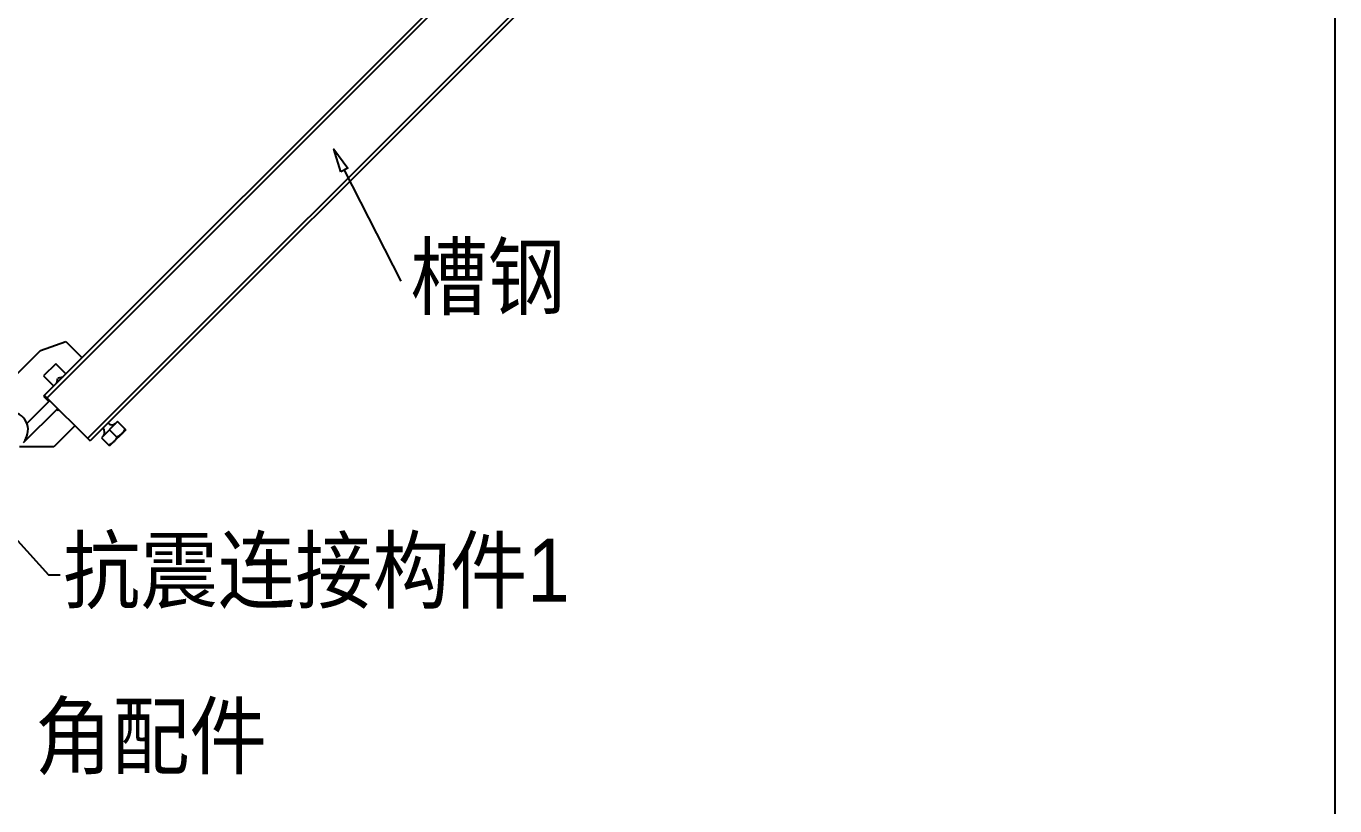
# Model space of a CAD drawing. Extents: x 69728788 to 150676229, y 20327566 to 43663798.
# Drawn here: x 75470511 to 75474663, y 20762070 to 20764543 of the extents above; entities that cross this region are included whole.
import ezdxf

# ---------------------------------------------------------------- set-up
doc = ezdxf.new("R2010")
doc.units = 0
doc.header["$LTSCALE"] = 1000
doc.header["$MEASUREMENT"] = 0
doc.layers.get('0').update_dxf_attribs({"linetype": 'CONTINUOUS'})
for name, color, linetype in [('02___PRT_ALL_AXES', 7, 'CONTINUOUS'), ('03___PRT_ALL_CURVES', 7, 'CONTINUOUS'), ('11122', 7, 'CONTINUOUS')]:
    doc.layers.add(name, color=color, linetype=linetype)
doc.styles.add('_TEL_DIM', font='SIMPLEX', dxfattribs={"width": 0.8, "height": 3.5, "bigfont": 'HZTXT'})

msp = doc.modelspace()

# ---------------------------------------------------------------- linework, layer by layer
at = {"color": 7, "linetype": 'Continuous'}
for p, q in [((75472402.28072545, 20765204.67542636), (75470566.36173064, 20763368.75643154)), ((75472410.32410237, 20765196.63204943), (75470577.37001117, 20763363.67795823)), ((75472539.01813309, 20765067.93801872), (75470706.06404188, 20763234.98392751)), ((75472547.06151001, 20765059.8946418), (75470714.1074188, 20763226.9405506))]:
    msp.add_line(p, q, dxfattribs=at)
at = {"color": 0, "linetype": 'Continuous'}
for p, q in [((75470556.97925268, 20763513.80679045), (75470637.14344752, 20763542.49337301)), ((75470637.14344752, 20763542.49337301), (75470688.62105982, 20763491.01576072)), ((75470466.89343119, 20763423.72096895), (75470556.97925268, 20763513.80679045)), ((75470604.96993984, 20763471.71165611), (75470566.36173064, 20763433.1034469)), ((75470637.14344752, 20763439.53814843), (75470604.96993984, 20763471.71165611)), ((75470566.36173064, 20763433.1034469), (75470598.53523831, 20763400.92993921)), ((75470585.73512316, 20763355.31284623), (75470512.95232172, 20763282.53004479)), ((75470569.32663424, 20763371.72133515), (75470714.1074188, 20763226.9405506)), ((75470611.15219423, 20763329.89577517), (75470501.91819476, 20763220.66177569)), ((75470611.40464139, 20763323.71352078), (75470614.369545, 20763326.6784244)), ((75470665.84715728, 20763275.20081211), (75470598.53523831, 20763207.88889314)), ((75470801.22833669, 20763288.32266235), (75470749.7507244, 20763236.84505006)), ((75470598.53523831, 20763207.88889314), (75470490.15978487, 20763207.88889314))]:
    msp.add_line(p, q, dxfattribs=at)
at = {"color": 4}
msp.add_lwpolyline([(75471509.3847838, 20764080.74733507), (75471486.73795518, 20764152.76431245), (75471531.51748843, 20764091.98506204)], close=True, dxfattribs=at)
msp.add_lwpolyline([(75471520.45113613, 20764086.36619855), (75471699.58098228, 20763733.5699451)], dxfattribs=at)
at = {"color": 4, "extrusion": (0, 1, 0)}
for points, elevation in [([(-75471699.58098228, 0), (-75471699.76098228, 0)], 20763733.5699451), ([(-75470582.41752857, 0), (-75470618.97493067, 0)], 20762802.25256585)]:
    msp.add_lwpolyline(points, dxfattribs=dict(at, elevation=elevation))
at = {"color": 4, "extrusion": (0.7403600601288342, 0.6722105186368548, 0), "elevation": 69832379.00715135}
msp.add_lwpolyline([(-35359831.41545466, 0), (-35360169.82455964, 0)], dxfattribs=at)
at = {"color": 0, "linetype": 'Continuous'}
msp.add_arc((75470460.09444532, 20763262.48914623), 56.87526363631196, 322.9893004246869, 90, dxfattribs=at)
at = {"layer": '02___PRT_ALL_AXES', "color": 0, "linetype": 'Continuous'}
for p, q in [((75470608.64963675, 20763411.04433766), (75470611.40464139, 20763426.66874536)), ((75470627.02904908, 20763429.42375001), (75470611.40464139, 20763426.66874536)), ((75470566.36173064, 20763368.75643154), (75470582.77021955, 20763352.34794262)), ((75470608.18729062, 20763326.93087156), (75470611.40464139, 20763323.71352078)), ((75470749.7507244, 20763236.84505006), (75470775.48953056, 20763211.1062439)), ((75470798.92943925, 20763239.1439475), (75470775.48953055, 20763262.5838562))]:
    msp.add_line(p, q, dxfattribs=at)
at = {"layer": '02___PRT_ALL_AXES', "color": 7, "linetype": 'Continuous'}
for p, q in [((75470826.96714285, 20763262.58385618), (75470801.22833669, 20763288.32266235)), ((75470826.96714285, 20763262.58385622), (75470775.48953052, 20763211.10624389))]:
    msp.add_line(p, q, dxfattribs=at)
at = {"layer": '02___PRT_ALL_AXES', "color": 0, "linetype": 'Continuous'}
for centre, start, end in [((75470783.64781286, 20763296.48094465), 224.9999998490727, 307.3718502298063), ((75470741.5924421, 20763254.42557389), 322.6281496000979, 44.99999984907272)]:
    msp.add_arc(centre, 18.36258511737825, start, end, dxfattribs=at)
for points, knots in [([(75470798.92943925, 20763239.1439475), (75470797.54164676, 20763236.3683625), (75470794.47397062, 20763230.97663485), (75470790.5368486, 20763226.15356195), (75470788.35893331, 20763223.97564665)], [0, 0, 0, 0, 0.5018728871, 1, 1, 1, 1]), ([(75470788.35893331, 20763223.97564665), (75470786.18101695, 20763221.79773276), (75470781.35794601, 20763217.86060925), (75470775.96621804, 20763214.79293381), (75470773.1906331, 20763213.40514135)], [0, 0, 0, 0, 0.4981270992, 1, 1, 1, 1])]:
    msp.add_open_spline(points, degree=3, knots=knots, dxfattribs=at)
at = {"layer": '02___PRT_ALL_AXES', "color": 7, "linetype": 'Continuous'}
for points, knots in [([(75470814.09773947, 20763249.7144528), (75470811.91982232, 20763247.5365397), (75470807.09675254, 20763243.59941502), (75470801.70502418, 20763240.53173995), (75470798.92943925, 20763239.1439475)], [0, 0, 0, 0, 0.4981270994, 1, 1, 1, 1]), ([(75470824.66824539, 20763264.88275364), (75470823.2804529, 20763262.10716866), (75470820.21277677, 20763256.71544098), (75470816.27565476, 20763251.8923681), (75470814.09773947, 20763249.7144528)], [0, 0, 0, 0, 0.5018728871, 1, 1, 1, 1])]:
    msp.add_open_spline(points, degree=3, knots=knots, dxfattribs=at)
at = {"layer": '03___PRT_ALL_CURVES', "color": 4, "linetype": 'Continuous'}
msp.add_line((75470826.96714284, 20763262.5838562), (75470775.48953055, 20763211.10624392), dxfattribs=at)
at = {"layer": '11122'}
msp.add_lwpolyline([(75462286.74507645, 20766966.09526195), (75474662.96810569, 20766966.09526195), (75474662.96810569, 20757591.50687066), (75462286.74507645, 20757591.50687066)], close=True, dxfattribs=at)

# ---------------------------------------------------------------- texts
at = {"color": 4, "char_height": 200, "attachment_point": 1, "style": '_TEL_DIM'}
for s, insert, width in [('\\fￋￎￌﾣﾤ|b0|i0|c134|p2;\\W0.9000000000;\\T1.0000000000;\\o\\l槽钢', (75471729.91999221, 20763848.01438954), 631), ('\\fￋￎￌﾣﾤ|b0|i0|c134|p2;\\W0.9000000000;\\T1.0000000000;\\o\\l抗震连接构件1', (75470628.1142812, 20762916.69701029), 1782), ('\\fￋￎￌﾣﾤ|b0|i0|c134|p2;\\W0.9000000000;\\T1.0000000000;\\o\\l角配件', (75470538.22402494, 20762390.78734418), 882)]:
    msp.add_mtext(s, dxfattribs=dict(at, insert=insert, width=width))

doc.saveas('drawing.dxf')
